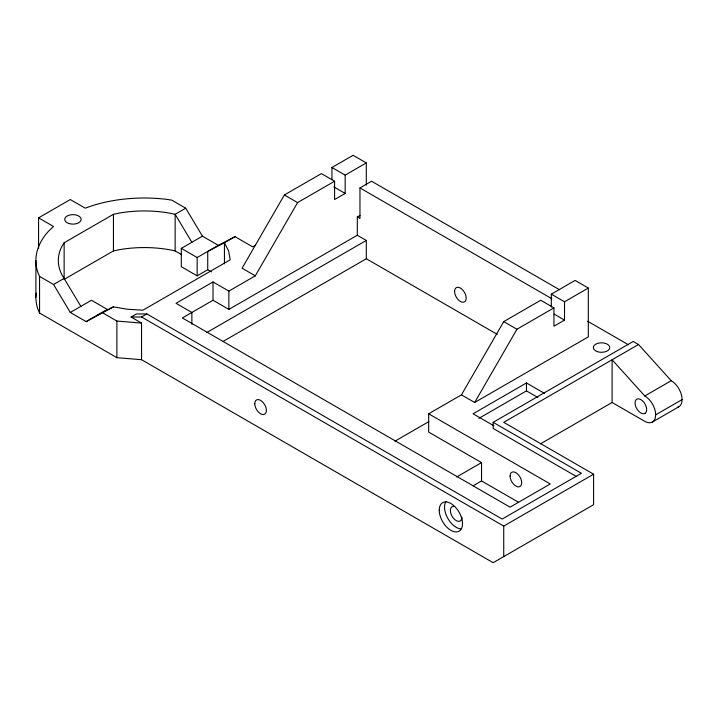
<?xml version="1.0" encoding="UTF-8"?>
<svg xmlns="http://www.w3.org/2000/svg" width="718" height="718" viewBox="0 0 718 718"><rect width="100%" height="100%" fill="white"/><g stroke="black" fill="none" stroke-linecap="round" stroke-linejoin="round"><path stroke-width="1.08" d="M612.095 402.493L612.095 359.763L644.791 395.977A15.392 8.885 60 0 1 655.669 414.833L655.292 417.93A15.697 9.065 60 0 1 644.567 421.242L612.095 402.493L540.501 443.823M576.581 476.59L493.158 428.431L493.158 422.328L633.24 341.454L638.526 344.505L671.213 380.719A15.392 8.885 60 0 1 682.1 399.567L681.723 402.672A15.697 9.065 60 0 1 677.361 407.339M334.588 181.232L321.368 173.603L284.373 194.964L242.083 268.209L255.294 275.838L297.584 202.593L334.588 181.232L334.588 199.541L345.161 193.438L345.161 175.129L366.297 162.923L366.297 185.118M461.45 394.855L503.731 321.619L540.735 300.25L553.946 307.878L553.946 326.196L564.519 320.093L564.519 301.775L588.311 288.044L588.311 336.877L474.661 402.484L461.45 394.855L428.673 413.783L428.673 432.092L481.536 462.607L481.536 480.916L518.306 502.151M474.661 402.484L516.951 329.248L553.946 307.878M255.545 245.179L252.655 246.848L235.019 236.671L218.299 245.323L202.44 236.168L185.711 208.202L175.138 214.305L169.251 213.084A85.963 49.632 0 0 0 119.341 213.084L113.444 214.305L64.135 242.774L62.026 246.175A85.963 49.632 0 0 0 62.026 274.985L80.865 306.362M38.575 248.374L38.575 217.859L70.292 199.541L85.209 208.157L93.196 205.393A108.391 62.583 0 0 1 165.436 199.2L171.701 200.107L185.711 208.202M38.575 217.859L53.491 226.466L48.698 231.079A108.391 62.583 0 0 0 37.982 272.786L39.553 276.403L53.563 284.49L64.135 278.387M181.645 254.684L175.138 250.923L169.251 249.702A85.963 49.632 0 0 0 119.341 249.702L113.444 250.923L64.135 279.392L64.135 242.774M70.292 312.465L91.437 300.25L107.296 309.413L86.151 321.619L70.292 312.465L53.563 284.49M211.442 271.88L207.726 269.735L197.154 275.838L181.295 266.683L181.295 248.374L202.44 236.168M331.94 179.347L331.94 167.5L353.085 155.294L366.297 162.923M181.295 248.374L197.154 257.529L218.299 245.323M86.151 321.619L113.444 306.855L127.526 309.261L142.963 310.176L230.191 259.817L228.611 250.896L224.447 242.774L207.726 251.426L207.726 269.735M235.019 236.671L224.447 242.774L224.447 263.856M638.526 344.505L503.731 422.328L593.589 474.203L593.589 504.727L493.158 562.706L141.545 359.7L141.545 323.082L131.08 317.042L136.366 313.99L146.831 313.928L502.151 519.069L581.436 473.288L493.158 422.328M428.673 413.783L550.248 483.968L510.076 507.168L182.354 317.957L213.013 300.25L228.862 309.413L357.313 235.253L357.313 216.944L359.96 218.469L359.96 187.945L371.583 181.232L559.591 289.776M131.08 317.042L141.545 316.979L146.831 313.928M255.294 275.838L228.862 291.095L213.013 281.941L176.009 303.301L191.868 312.465L191.868 324.312M357.313 216.944L360.005 215.382M206.802 332.524L366.297 240.44L366.297 258.749L223.235 341.346M551.307 307.071L551.307 294.147L575.091 280.415L588.311 288.044M394.981 441.166L428.817 421.637M544.459 393.347L526.465 382.954L473.072 413.783L493.912 425.81M478.897 418.352L526.465 390.888L537.827 397.449M456.666 476.967L481.536 462.607M472.92 485.889L481.536 480.916M644.791 395.977L671.213 380.719M655.669 414.833L682.1 399.567M652.42 422.013L678.851 406.756M141.545 316.979L503.731 526.088L593.589 474.203M96.724 315.516L113.444 306.855M141.545 323.082L116.89 321.054L102.871 312.958M141.545 359.7L116.89 357.672L39.553 313.021L37.982 309.413A108.391 62.583 0 0 1 36.133 293.106M331.94 167.5L345.161 175.129M551.307 294.147L564.519 301.775M359.96 187.945L551.837 298.724M587.629 321.224L628.385 344.757M333.825 186.904L345.161 193.438M554.134 314.098L564.519 320.093M357.313 235.253L366.297 240.44M284.373 194.964L297.584 202.593M503.731 321.619L516.951 329.248M366.297 258.749L497.251 334.355M191.868 242.271L175.138 214.305L175.138 250.923M526.465 382.954L526.465 390.888M503.731 526.088L503.731 556.603M228.862 291.095L228.862 309.413M213.013 281.941L213.013 300.25M197.154 257.529L197.154 275.838M116.89 321.054L116.89 357.672M113.444 214.305L113.444 250.923M39.553 276.403L39.553 313.021M35.9 260.58L35.9 297.198M461.073 528.888A16.442 9.496 60 0 1 447.583 518.001A16.442 9.496 60 0 1 446.093 501.352M461.97 517.238A8.221 4.748 60 0 1 456.666 520.855A8.221 4.748 60 0 1 450.437 511.737A8.221 4.748 60 0 1 454.656 506.522M644.97 413.397L643.759 413.765A8.221 4.748 60 0 1 635.044 402.915A8.221 4.748 60 0 1 643.759 402.143L644.97 403.902A8.221 4.748 60 0 1 644.97 413.397M68.82 223.495A8.221 4.748 0 0 0 81.152 219.385A8.221 4.748 0 0 0 68.82 215.274A8.221 4.748 0 0 0 68.82 223.495M597.412 351.667A8.221 4.748 0 0 0 609.744 347.557A8.221 4.748 0 0 0 597.412 343.446A8.221 4.748 0 0 0 597.412 351.667M254.764 403.704A8.221 4.748 60 0 0 263.488 414.555A8.221 4.748 60 0 0 263.488 402.933A8.221 4.748 60 0 0 254.764 403.704M454.575 291.4A8.221 4.748 60 0 0 463.298 302.251A8.221 4.748 60 0 0 463.298 290.628A8.221 4.748 60 0 0 454.575 291.4M439.245 510.22A16.442 9.496 60 0 0 456.693 531.912A16.442 9.496 60 0 0 456.693 508.658A16.442 9.496 60 0 0 439.245 510.22M510.076 476.034A8.221 4.748 60 0 0 518.8 486.885A8.221 4.748 60 0 0 518.8 475.253A8.221 4.748 60 0 0 510.076 476.034"/></g></svg>
